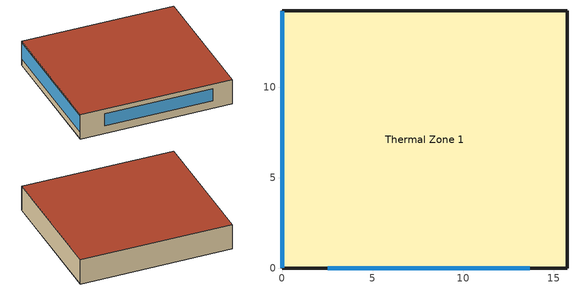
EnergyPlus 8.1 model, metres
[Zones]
Thermal Zone 1
 floor ground (000 ExtSlabCarpet 4in ClimateZone 1-8): 15.74,14.2 15.74,0 0,0 0,14.2 z0
 wall outside (ASHRAE 189.1-2009 ExtWall SteelFrame ClimateZone 4-8 adj ext wall insulation): 15.74,14.2 0,14.2 0,0 15.74,0 15.74,14.2 z0:2.74
 window (ASHRAE 189.1-2009 ExtWindow ClimateZone 4-5): 2.51,0 13.7,0 z0.85:2.21; 0,14.18 0,0.03 z0.76:2.48
 roof outside (ASHRAE 189.1-2009 ExtRoof IEAD ClimateZone 2-5 adj roof insulation): 15.74,0 15.74,14.2 0,14.2 0,0 z2.74
[Building]
Medium Office: North Axis {deg}=2.12722; Loads Convergence Tolerance Value=0.04; Temperature Convergence Tolerance Value {deltaC}=0.4; Solar Distribution=FullExterior; Maximum Number of Warmup Days=25
[Site:Location]
Site 1: Latitude {deg}=39.74; Longitude {deg}=-105.18; Time Zone {hr}=-7; Elevation {m}=1829
[SizingPeriod:DesignDay] Day of Month=21; Dry-Bulb Temperature Range Modifier Type=DefaultMultipliers; Barometric Pressure {Pa}=81198; Rain Indicator=No; Snow Indicator=No; Daylight Saving Time Indicator=No
Name | Month | Day Type | Maximum Dry-Bulb Temperature {C} | Daily Dry-Bulb Temperature Range {deltaC} | Humidity Condition Type | Wetbulb or DewPoint at Maximum Dry-Bulb {C} | Wind Speed {m/s} | Wind Direction {deg} | Solar Model Indicator | ASHRAE Clear Sky Optical Depth for Beam Irradiance (taub) | ASHRAE Clear Sky Optical Depth for Diffuse Irradiance (taud) | Enthalpy at Maximum Dry-Bulb {J/kg} | Sky Clearness
Denver Centennial  Golden   N Ann Clg .4% Condns DB=>MWB | 7 | SummerDesignDay | 33 | 15.2 | Wetbulb | 15.7 | 4.9 | 0 | ASHRAETau | 0.424 | 2.025
Denver Centennial  Golden   N Ann Clg .4% Condns DP=>MDB | 7 | SummerDesignDay | 20.2 | 15.2 | Dewpoint | 16.1 | 4.9 | 0 | ASHRAETau | 0.424 | 2.025
Denver Centennial  Golden   N Ann Clg .4% Condns Enth=>MDB | 7 | SummerDesignDay | 27.3 | 15.2 | Enthalpy |  | 4.9 | 0 | ASHRAETau | 0.424 | 2.025 | 59700
Denver Centennial  Golden   N Ann Clg .4% Condns WB=>MDB | 7 | SummerDesignDay | 27.3 | 15.2 | Wetbulb | 18.4 | 4.9 | 0 | ASHRAETau | 0.424 | 2.025
Denver Centennial  Golden   N Ann Htg 99.6% Condns DB | 12 | WinterDesignDay | -18.8 | 0 | Wetbulb | -18.8 | 3 | 340 | ASHRAEClearSky |  |  |  | 0
Denver Centennial  Golden   N Ann Htg Wind 99.6% Condns WS=>MCDB | 12 | WinterDesignDay | 3.9 | 0 | Wetbulb | 3.9 | 12.2 | 340 | ASHRAEClearSky |  |  |  | 0
Denver Centennial  Golden   N Ann Hum_n 99.6% Condns DP=>MCDB | 12 | WinterDesignDay | -10.9 | 0 | Dewpoint | -21.6 | 3 | 340 | ASHRAEClearSky |  |  |  | 0
[Material] Thermal Absorptance=0.9
Name | Roughness | Thickness {m} | Conductivity {W/m-K} | Density {kg/m3} | Specific Heat {J/kg-K} | Solar Absorptance | Visible Absorptance
1/2IN Gypsum | Smooth | 0.0127 | 0.16 | 784.9 | 830 | 0.92 | 0.92
MAT-CC05 4 HW CONCRETE | Rough | 0.1016 | 1.311 | 2240 | 836.8 | 0.7 | 0.7
Metal Decking | MediumSmooth | 0.0015 | 45.006 | 7680 | 418.4 | 0.7 | 0.3
Roof Insulation [21]_R-value 50.0 (ft^2*h*R/Btu) | MediumRough | 0.43147 | 0.049 | 265 | 836.8 | 0.7 | 0.7
Roof Membrane | VeryRough | 0.0095 | 0.16 | 1121.29 | 1460 | 0.7 | 0.7
Wall Insulation [39]_R-value 25.449938617921802 (ft^2*h*R/Btu) | MediumRough | 0.20169 | 0.045 | 265 | 836.8 | 0.7 | 0.7
[Material:NoMass] Thermal Absorptance=0.9; Solar Absorptance=0.7
Name | Roughness | Thermal Resistance {m2-K/W} | Visible Absorptance
CP02 CARPET PAD | VeryRough | 0.2165 | 0.8
MAT-SHEATH | Rough | 0.3626 | 0.7
[WindowMaterial:Glazing]
Theoretical Glass [207]: Optical Data Type=SpectralAverage; Thickness {m}=0.003; Solar Transmittance at Normal Incidence=0.3311; Front Side Solar Reflectance at Normal Incidence=0.6189; Back Side Solar Reflectance at Normal Incidence=0.6189; Visible Transmittance at Normal Incidence=0.44; Front Side Visible Reflectance at Normal Incidence=0.51; Back Side Visible Reflectance at Normal Incidence=0.51; Infrared Transmittance at Normal Incidence=0; Front Side Infrared Hemispherical Emissivity=0.9; Back Side Infrared Hemispherical Emissivity=0.9; Conductivity {W/m-K}=0.0133; Dirt Correction Factor for Solar and Visible Transmittance=1; Solar Diffusing=No
[Construction]
000 ExtSlabCarpet 4in ClimateZone 1-8: MAT-CC05 4 HW CONCRETE, CP02 CARPET PAD
ASHRAE 189.1-2009 ExtRoof IEAD ClimateZone 2-5 adj roof insulation: Roof Membrane, Roof Insulation [21]_R-value 50.0 (ft^2*h*R/Btu), Metal Decking
ASHRAE 189.1-2009 ExtWall SteelFrame ClimateZone 4-8 adj ext wall insulation: MAT-SHEATH, Wall Insulation [39]_R-value 25.449938617921802 (ft^2*h*R/Btu), 1/2IN Gypsum
ASHRAE 189.1-2009 ExtWindow ClimateZone 4-5: Theoretical Glass [207]
[Zone]
Thermal Zone 1
[ZoneControl:Thermostat]
Thermal Zone 1 Thermostat: Zone or ZoneList=Thermal Zone 1; Control Type Schedule=Thermal Zone 1 Thermostat Schedule; Control Object Type 1=ThermostatSetpoint:DualSetpoint; Control Name 1=Medium Office Thermostat
[ThermostatSetpoint:DualSetpoint]
Medium Office Thermostat: Heating Setpoint Temperature Schedule=Medium Office HtgSetp; Cooling Setpoint Temperature Schedule=Medium Office ClgSetp
[Sizing:Zone]
Thermal Zone 1: Zone Cooling Design Supply Air Temperature Input Method=SupplyAirTemperature; Zone Cooling Design Supply Air Temperature {C}=14; Zone Heating Design Supply Air Temperature Input Method=SupplyAirTemperature; Zone Heating Design Supply Air Temperature {C}=40; Zone Cooling Design Supply Air Humidity Ratio {kgWater/kgDryAir}=0.0085; Zone Heating Design Supply Air Humidity Ratio {kgWater/kgDryAir}=0.008; Design Specification Outdoor Air Object=MediumOffice Outdoor Air; Cooling Design Air Flow Method=DesignDay; Cooling Design Air Flow Rate {m3/s}=0; Cooling Minimum Air Flow per Zone Floor Area {m3/s-m2}=0.000762; Cooling Minimum Air Flow {m3/s}=0; Cooling Minimum Air Flow Fraction=0; Heating Design Air Flow Method=DesignDay; Heating Design Air Flow Rate {m3/s}=0; Heating Maximum Air Flow per Zone Floor Area {m3/s-m2}=0.002032; Heating Maximum Air Flow {m3/s}=0.141576; Heating Maximum Air Flow Fraction=0.3; Design Specification Zone Air Distribution Object=Thermal Zone 1 Design Spec Zone Air Dist
[DesignSpecification:ZoneAirDistribution]
Thermal Zone 1 Design Spec Zone Air Dist: Zone Air Distribution Effectiveness in Cooling Mode=1; Zone Air Distribution Effectiveness in Heating Mode=1
[DesignSpecification:OutdoorAir]
MediumOffice Outdoor Air: Outdoor Air Method=Sum; Outdoor Air Flow per Person {m3/s-person}=0.0107645; Outdoor Air Flow per Zone Floor Area {m3/s-m2}=0; Outdoor Air Flow per Zone {m3/s}=0; Outdoor Air Flow Air Changes per Hour {1/hr}=0
[ZoneVentilation:DesignFlowRate]
Thermal Zone 1 Ventilation per Person: Zone or ZoneList=Thermal Zone 1; Schedule=Medium Office Bldg Occ; Design Flow Rate Calculation Method=Flow/Person; Flow Rate per Person {m3/s-person}=0.0107645
[UtilityCost:Tariff] Monthly Charge or Variable=0
Name | Output Meter | Conversion Factor Choice | Time of Use Period Schedule | Season Schedule | Demand Window Length
SecondaryGeneral | ElectricityPurchased:Facility | kWh | TimeOfDaySchedule | TwoSeasonSchedule | QuarterHour
LargeCG | Gas:Facility | MMBtu |  |  | Day
[UtilityCost:Charge:Simple]
Name | Tariff | Source Variable | Season | Category Variable | Cost per Unit Value or Variable
SecondaryGeneralSummerOnPeakEnergyCharge | SecondaryGeneral | peakEnergy | summer | EnergyCharges | 0.0327569
SecondaryGeneralSummerOffPeakEnergyCharge | SecondaryGeneral | offPeakEnergy | summer | EnergyCharges | 0.0327569
SecondaryGeneralWinterOnPeakEnergyCharge | SecondaryGeneral | peakEnergy | winter | EnergyCharges | 0.0359036
SecondaryGeneralWinterOffPeakEnergyCharge | SecondaryGeneral | offPeakEnergy | winter | EnergyCharges | 0.0359036
SecondaryGeneralSummerDemandCharge | SecondaryGeneral | totalDemand | summer | DemandCharges | 21.2057
SecondaryGeneralWinterDemandCharge | SecondaryGeneral | totalDemand | winter | DemandCharges | 17.7623
FlatEnergyCharge-Gas | LargeCG | totalEnergy | Annual | EnergyCharges | 5.07287
FlatDemandCharge-Gas | LargeCG | totalDemand | Annual | DemandCharges | 6.75
[Zone equipment]
Thermal Zone 1: Thermal Zone 1 Ideal Loads Air System
[ZoneHVAC:IdealLoadsAirSystem]
Thermal Zone 1 Ideal Loads Air System: Maximum Heating Supply Air Temperature [C]=50; Minimum Cooling Supply Air Temperature [C]=13; Maximum Heating Supply Air Humidity Ratio [kg-H20/kg-air]=0.0156; Minimum Cooling Supply Air Humidity Ratio [kg-H20/kg-air]=0.0077; Heating Limit=NoLimit; Cooling Limit=NoLimit; Dehumidification Control Type=ConstantSensibleHeatRatio; Cooling Sensible Heat Ratio=0.7; Humidification Control Type=None; Demand Controlled Ventilation Type=None; Outdoor Air Economizer Type=NoEconomizer; Heat Recovery Type=None; Sensible Heat Recovery Effectiveness=0.7; Latent Heat Recovery Effectiveness=0.65
[Schedule:Compact]
Thermal Zone 1 Thermostat Schedule: Through: 12/31, For: AllDays, Until: 24:00, 4
TwoSeasonSchedule: Through: 5/31, For: AllDays, Until: 24:00, 1, Through: 9/30, For: AllDays, Until: 24:00, 3, Through: 12/31, For: AllDays, Until: 24:00, 1
TimeOfDaySchedule: Through: 12/31, For: Weekdays, Until: 9:00, 3, Until: 21:00, 1, Until: 24:00, 3, For: AllOtherDays, Until: 24:00, 3
[Schedule:Day:Interval]
Medium Office HtgSetp Default Schedule: No, 06:00, 15.6, 22:00, 21, 24:00, 15.6
Medium Office HtgSetp Rule 2 Day Schedule: No, 06:00, 15.6, 18:00, 21, 24:00, 15.6
Medium Office HtgSetp Rule 1 Day Schedule; Medium Office HtgSetp Summer Design Day: No, 24:00, 15.6
Medium Office HtgSetp Winter Design Day: No, 24:00, 21
Medium Office ClgSetp Default Schedule; Medium Office ClgSetp Summer Design Day: No, 06:00, 26.7, 22:00, 24, 24:00, 26.7
Medium Office ClgSetp Rule 2 Day Schedule: No, 06:00, 26.7, 18:00, 24, 24:00, 26.7
Medium Office ClgSetp Rule 1 Day Schedule; Medium Office ClgSetp Winter Design Day: No, 24:00, 26.7
Medium Office Bldg Occ Default Schedule: No, 06:00, 0, 07:00, 0.1, 08:00, 0.2, 12:00, 0.95, 13:00, 0.5, 17:00, 0.95, 18:00, 0.7, 20:00, 0.4, 22:00, 0.1, 24:00, 0.05
Medium Office Bldg Occ Rule 1 Day Schedule; Medium Office Bldg Occ Winter Design Day: No, 24:00, 0
Medium Office Bldg Occ Rule 2 Day Schedule: No, 06:00, 0, 08:00, 0.1, 14:00, 0.5, 17:00, 0.1, 24:00, 0
Medium Office Bldg Occ Summer Design Day: No, 06:00, 0, 22:00, 1, 24:00, 0.05
[Schedule:Week:Daily]
Schedule:Week:Daily {95e4359d-0c06-4417-af7c-a9232e399cad}: Medium Office HtgSetp Default Schedule, Medium Office HtgSetp Default Schedule, Medium Office HtgSetp Default Schedule, Medium Office HtgSetp Default Schedule, Medium Office HtgSetp Default Schedule, Medium Office HtgSetp Default Schedule, Medium Office HtgSetp Rule 2 Day Schedule, Medium Office HtgSetp Default Schedule, Medium Office HtgSetp Summer Design Day, Medium Office HtgSetp Winter Design Day, Medium Office HtgSetp Default Schedule, Medium Office HtgSetp Default Schedule
Schedule:Week:Daily {2a07c9e1-5563-45d5-8480-d5b93cd336a4}: Medium Office HtgSetp Rule 1 Day Schedule, Medium Office HtgSetp Default Schedule, Medium Office HtgSetp Default Schedule, Medium Office HtgSetp Default Schedule, Medium Office HtgSetp Default Schedule, Medium Office HtgSetp Default Schedule, Medium Office HtgSetp Rule 2 Day Schedule, Medium Office HtgSetp Default Schedule, Medium Office HtgSetp Summer Design Day, Medium Office HtgSetp Winter Design Day, Medium Office HtgSetp Default Schedule, Medium Office HtgSetp Default Schedule
Schedule:Week:Daily {6473be35-8073-499e-8fba-70d968daa1e3}: Medium Office ClgSetp Default Schedule, Medium Office ClgSetp Default Schedule, Medium Office ClgSetp Default Schedule, Medium Office ClgSetp Default Schedule, Medium Office ClgSetp Default Schedule, Medium Office ClgSetp Default Schedule, Medium Office ClgSetp Rule 2 Day Schedule, Medium Office ClgSetp Default Schedule, Medium Office ClgSetp Summer Design Day, Medium Office ClgSetp Winter Design Day, Medium Office ClgSetp Default Schedule, Medium Office ClgSetp Default Schedule
Schedule:Week:Daily {0b1094bc-1cf7-4f7e-8ade-94454660700e}: Medium Office ClgSetp Rule 1 Day Schedule, Medium Office ClgSetp Default Schedule, Medium Office ClgSetp Default Schedule, Medium Office ClgSetp Default Schedule, Medium Office ClgSetp Default Schedule, Medium Office ClgSetp Default Schedule, Medium Office ClgSetp Rule 2 Day Schedule, Medium Office ClgSetp Default Schedule, Medium Office ClgSetp Summer Design Day, Medium Office ClgSetp Winter Design Day, Medium Office ClgSetp Default Schedule, Medium Office ClgSetp Default Schedule
Schedule:Week:Daily {4b001423-7795-4d3a-8a97-a19026d677e7}: Medium Office Bldg Occ Default Schedule, Medium Office Bldg Occ Default Schedule, Medium Office Bldg Occ Default Schedule, Medium Office Bldg Occ Default Schedule, Medium Office Bldg Occ Default Schedule, Medium Office Bldg Occ Default Schedule, Medium Office Bldg Occ Rule 2 Day Schedule, Medium Office Bldg Occ Default Schedule, Medium Office Bldg Occ Summer Design Day, Medium Office Bldg Occ Winter Design Day, Medium Office Bldg Occ Default Schedule, Medium Office Bldg Occ Default Schedule
Schedule:Week:Daily {7ebc5ec9-5e67-485b-a0cc-b8108b286f83}: Medium Office Bldg Occ Rule 1 Day Schedule, Medium Office Bldg Occ Default Schedule, Medium Office Bldg Occ Default Schedule, Medium Office Bldg Occ Default Schedule, Medium Office Bldg Occ Default Schedule, Medium Office Bldg Occ Default Schedule, Medium Office Bldg Occ Rule 2 Day Schedule, Medium Office Bldg Occ Default Schedule, Medium Office Bldg Occ Summer Design Day, Medium Office Bldg Occ Winter Design Day, Medium Office Bldg Occ Default Schedule, Medium Office Bldg Occ Default Schedule
[Schedule:Year]
Medium Office HtgSetp: Schedule:Week:Daily {95e4359d-0c06-4417-af7c-a9232e399cad}, 1, 1, 1, 3, Schedule:Week:Daily {2a07c9e1-5563-45d5-8480-d5b93cd336a4}, 1, 4, 12, 31
Medium Office ClgSetp: Schedule:Week:Daily {6473be35-8073-499e-8fba-70d968daa1e3}, 1, 1, 1, 3, Schedule:Week:Daily {0b1094bc-1cf7-4f7e-8ade-94454660700e}, 1, 4, 12, 31
Medium Office Bldg Occ: Schedule:Week:Daily {4b001423-7795-4d3a-8a97-a19026d677e7}, 1, 1, 1, 3, Schedule:Week:Daily {7ebc5ec9-5e67-485b-a0cc-b8108b286f83}, 1, 4, 12, 31
